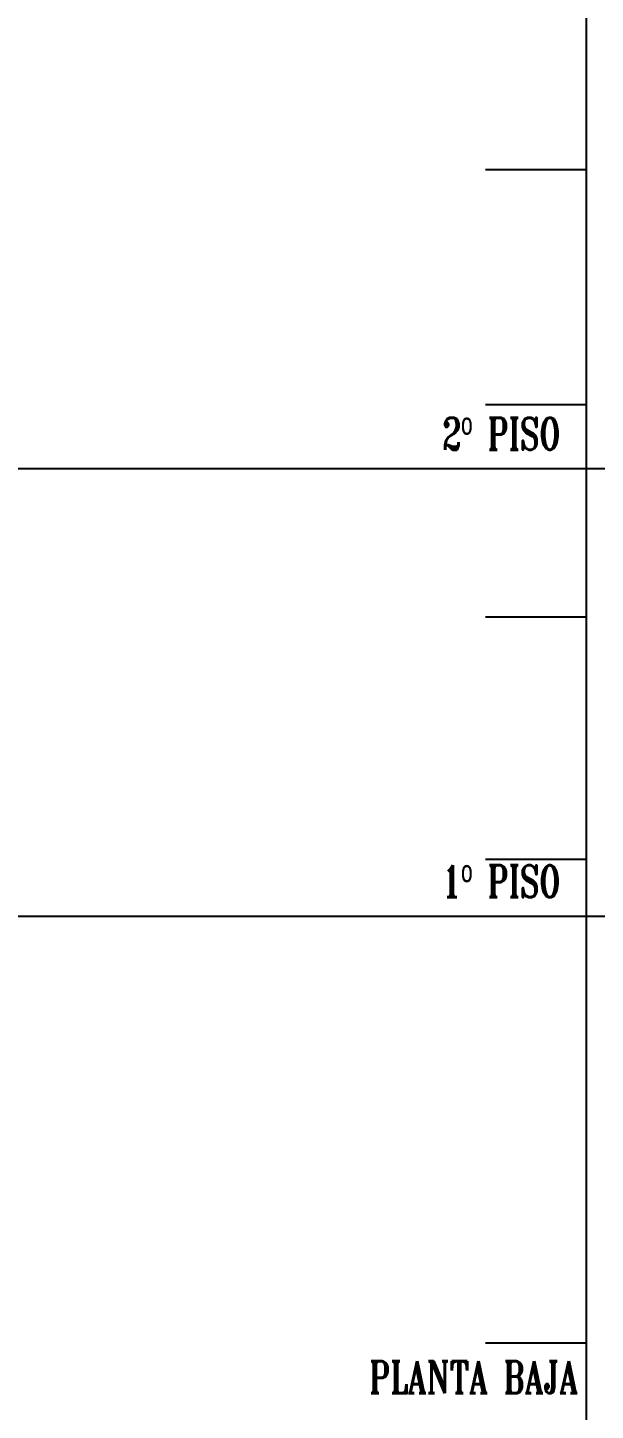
# Model space of a CAD drawing. Extents: x 2998 to 3854, y 1175 to 1727.
# Drawn here: x 3509.6 to 3576.2, y 1382.4 to 1544.6 of the extents above; entities that cross this region are included whole.
import ezdxf
from ezdxf.enums import TextEntityAlignment as Align

# ---------------------------------------------------------------- set-up
doc = ezdxf.new("R2010")
doc.units = 0
doc.layers.add('OCJ-ESQUEMAS UNIFILARES-CORREGIDOS IDO-REV.br$0$00-IE-CABLES', color=10, linetype='Continuous')
doc.styles.add('OCJ-ESQUEMAS UNIFILARES-CORREGIDOS IDO-REV.br$0$ROMANT', font='ROMANT.shx', dxfattribs={"width": 0.7})

msp = doc.modelspace()

# ---------------------------------------------------------------- linework, layer by layer
for p, q in [((3181.41, 1492.87), (3854.06, 1492.87)), ((3181.41, 1440.37), (3854.06, 1440.37))]:
    msp.add_line(p, q)
at = {"layer": 'OCJ-ESQUEMAS UNIFILARES-CORREGIDOS IDO-REV.br$0$00-IE-CABLES'}
for p, q in [((3575.11, 1637.45), (3575.11, 1285.63)), ((3575.11, 1527.93), (3563.32, 1527.93)), ((3575.11, 1500.36), (3563.32, 1500.36)), ((3575.11, 1475.43), (3563.32, 1475.43)), ((3575.11, 1447), (3563.32, 1447)), ((3575.11, 1390.28), (3563.32, 1390.28))]:
    msp.add_line(p, q, dxfattribs=at)

# ---------------------------------------------------------------- texts
at = {"style": 'OCJ-ESQUEMAS UNIFILARES-CORREGIDOS IDO-REV.br$0$ROMANT', "width": 0.7}
for s, p in [('2º PISO', (3565.18, 1495.08)), ('1º PISO', (3565.18, 1442.58)), ('PLANTA BAJA', (3561.94, 1384.4))]:
    msp.add_text(s, height=3.75, dxfattribs=at).set_placement(p, align=Align.CENTER)

doc.saveas('drawing.dxf')
